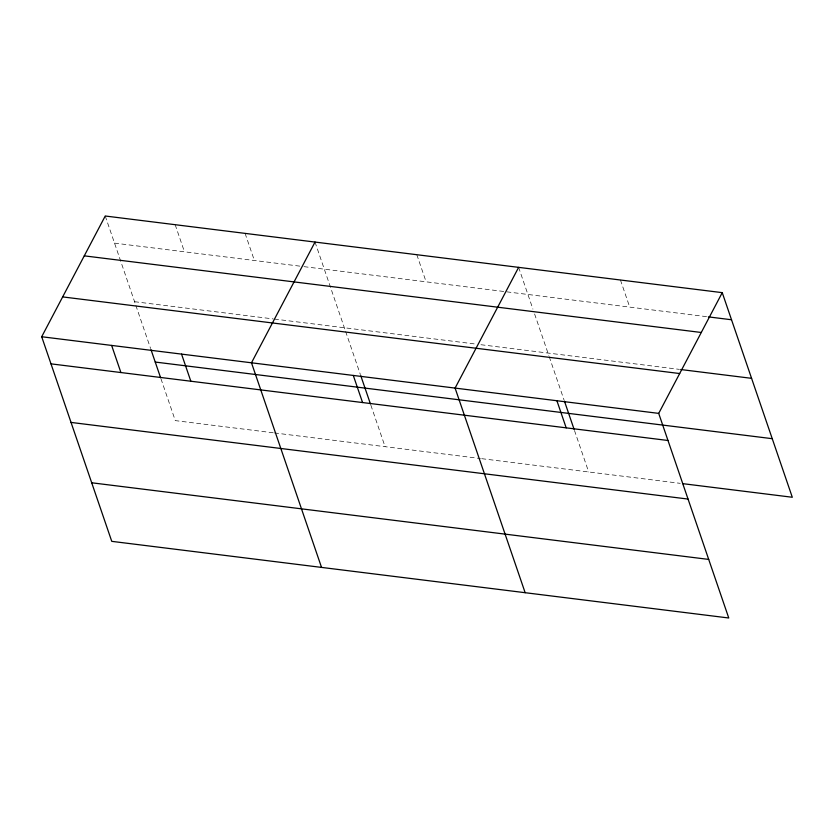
<?xml version="1.0" encoding="UTF-8"?>
<svg xmlns="http://www.w3.org/2000/svg" width="834" height="834" viewBox="0 0 834 834"><rect width="100%" height="100%" fill="white"/><g stroke="black" fill="none" stroke-linecap="round" stroke-linejoin="round"><path stroke-width="0.63" stroke-dasharray="4.17 3.13" d="M114.519 243.121L302.69 266.494M303.962 266.651L708.327 316.878M134.576 301.699L273.156 318.911M274.428 319.068L475.807 344.077M480.957 344.723L679.418 369.368M273.187 432.783L175.296 420.617L161.087 379.126M274.459 432.94L480.436 458.523M481.729 458.679L680.19 483.334M620.444 280.005L629.722 307.11M518.633 267.36L532.926 309.112M534.604 313.991L548.814 355.503M549.231 356.733L563.992 399.84M574.48 430.48L588.689 471.971M416.823 254.714L426.111 281.819M315.023 242.068L345.203 330.212M345.62 331.442L360.382 374.56M370.869 405.188L385.079 446.68M245.092 233.384L254.38 260.489M175.171 224.7L184.45 251.805M105.24 216.006L135.421 304.16M135.838 305.39L150.6 348.497"/><path stroke-width="1.25" d="M722.244 292.651L658.704 413.383L728.76 617.994L111.756 541.349L41.7 336.738L105.24 216.006L722.244 292.651L792.3 497.262L682.765 483.657M315.023 242.068L251.482 362.8L321.538 567.412M518.633 267.36L455.093 388.091L525.149 592.703M708.327 316.878L731.522 319.756M84.276 255.85L701.279 332.485M680.7 369.525L751.58 378.334M62.665 296.904L679.679 373.538M41.7 336.738L658.704 413.383M155.239 362.05L772.242 438.684M50.978 363.853L667.992 440.488M71.036 422.421L688.04 499.066M91.698 482.782L708.702 559.416M564.42 401.081L574.063 429.26M556.904 400.737L566.182 427.842M360.799 375.79L370.452 403.969M353.293 375.446L362.571 402.551M181.551 354.116L190.84 381.221M151.017 349.727L160.67 377.906M111.631 345.422L120.909 372.537"/></g></svg>
